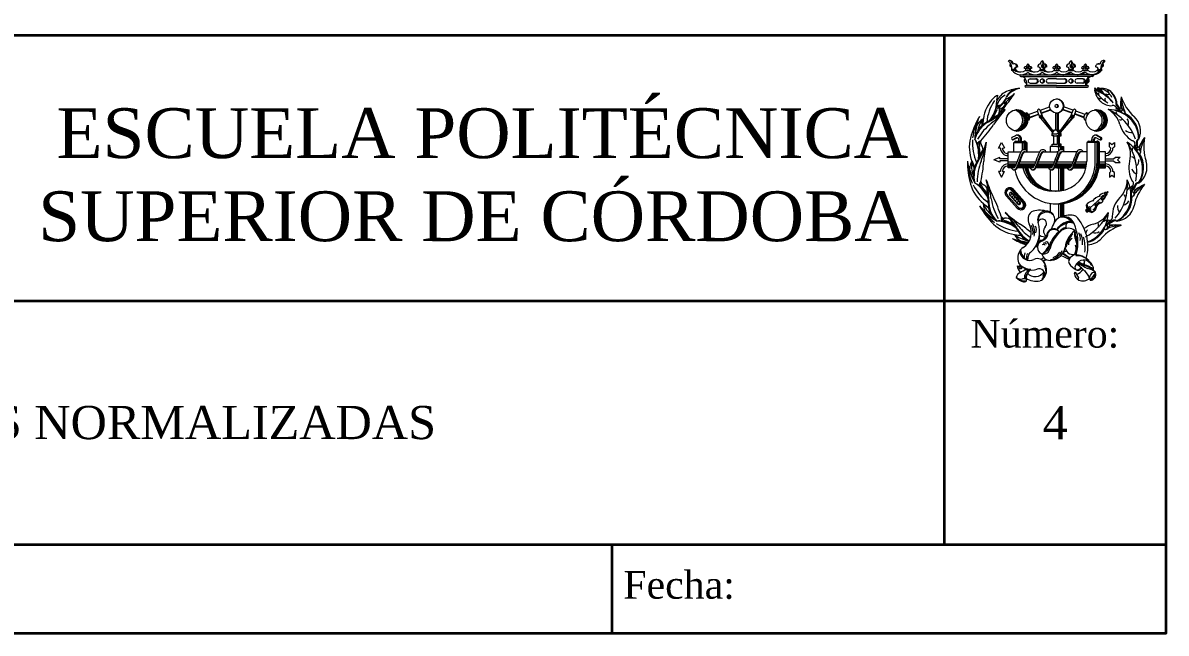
# Paper-space layout 'A3 horizontal' of a CAD drawing. Header units: millimetres. Extents: x 0 to 410, y 0 to 287.
# Drawn here: x 306.8 to 410, y 10 to 65.1 of the extents above; entities that cross this region are included whole.
import ezdxf
from ezdxf.enums import TextEntityAlignment as Align

# ---------------------------------------------------------------- set-up
doc = ezdxf.new("R2010")
doc.units = ezdxf.units.MM
doc.layers.add('Cajetin y formato', color=7, linetype='Continuous', lineweight=35)
doc.layers.add('Textos y leyendas', color=1, linetype='Continuous', lineweight=15)
doc.styles.add('e1', font='times.ttf')

# ---------------------------------------------------------------- blocks, each defined once
blk = doc.blocks.new('Formato A3')
at = {"layer": 'Cajetin y formato'}
for p, q in [((410, 10), (410, 287)), ((225, 64), (410, 64)), ((390, 40), (390, 64)), ((225, 40), (410, 40)), ((390, 18), (390, 40)), ((225, 18), (410, 18)), ((360, 10), (360, 18)), ((20, 10), (410, 10))]:
    blk.add_line(p, q, dxfattribs=at)
at = {"layer": 'Cajetin y formato', "lineweight": 13}
for p, q in [((396.43, 60.88), (396.07, 60.88)), ((398.64, 60.88), (399.02, 60.88)), ((398.83, 61.36), (398.72, 61.19)), ((398.72, 61.19), (398.83, 61.02)), ((398.83, 61.19), (398.72, 61.19)), ((398.83, 61.36), (398.93, 61.19)), ((398.83, 61.36), (398.83, 61.02)), ((398.83, 61.34), (398.92, 61.19)), ((398.83, 61.3), (398.9, 61.19)), ((398.9, 61.19), (398.83, 61.07)), ((398.92, 61.19), (398.83, 61.04)), ((398.93, 61.19), (398.83, 61.02)), ((398.83, 61.19), (398.93, 61.19)), ((401.23, 60.88), (401.6, 60.88)), ((401.42, 61.36), (401.31, 61.19)), ((401.31, 61.19), (401.42, 61.02)), ((401.42, 61.19), (401.31, 61.19)), ((401.42, 61.36), (401.52, 61.19)), ((401.42, 61.36), (401.42, 61.02)), ((401.42, 61.34), (401.51, 61.19)), ((401.42, 61.3), (401.49, 61.19)), ((401.49, 61.19), (401.42, 61.07)), ((401.51, 61.19), (401.42, 61.04)), ((401.52, 61.19), (401.42, 61.02)), ((401.42, 61.19), (401.52, 61.19)), ((403.82, 60.88), (404.18, 60.88)), ((396.43, 60.81), (396.07, 60.81)), ((396.89, 60.41), (400.12, 60.41)), ((396.89, 60.25), (400.12, 60.25)), ((397.35, 60.81), (397.72, 60.81)), ((397.73, 60.04), (398.29, 60.04)), ((398.64, 60.81), (399.02, 60.81)), ((400.12, 60.04), (399.37, 60.04)), ((399.94, 60.81), (400.31, 60.81)), ((403.36, 60.41), (400.12, 60.41)), ((403.36, 60.25), (400.12, 60.25)), ((400.12, 60.04), (400.88, 60.04)), ((401.23, 60.81), (401.6, 60.81)), ((402.52, 60.04), (401.96, 60.04)), ((402.53, 60.81), (402.9, 60.81)), ((403.82, 60.81), (404.18, 60.81)), ((400.12, 59.45), (397.34, 59.45)), ((400.12, 59.3), (397.34, 59.3)), ((397.73, 59.66), (398.29, 59.66)), ((400.12, 59.66), (399.37, 59.66)), ((400.12, 59.66), (400.88, 59.66)), ((400.12, 59.45), (402.91, 59.45)), ((400.12, 59.3), (402.91, 59.3)), ((402.52, 59.66), (401.96, 59.66)), ((397.27, 56.91), (397.41, 56.96)), ((397.57, 56.83), (398.4, 57.13)), ((397.68, 56.57), (398.49, 56.86)), ((397.68, 56.54), (398.5, 56.84)), ((397.68, 56.53), (398.5, 56.84)), ((398.59, 56.57), (398.4, 57.13)), ((398.8, 56.72), (398.63, 57.21)), ((398.82, 56.7), (398.64, 57.21)), ((398.65, 57.21), (399.49, 57.51)), ((398.84, 56.66), (398.65, 57.21)), ((398.74, 56.96), (399.58, 57.27)), ((398.75, 56.94), (399.59, 57.25)), ((398.75, 56.93), (399.59, 57.24)), ((400.01, 56.96), (400.01, 55.44)), ((400.17, 56.96), (400.17, 55.44)), ((400.21, 56.96), (400.21, 55.44)), ((400.23, 56.96), (400.23, 55.44)), ((400.25, 56.96), (400.25, 55.44)), ((401.51, 56.94), (400.66, 57.25)), ((401.51, 56.93), (400.66, 57.24)), ((401.52, 56.96), (400.67, 57.28)), ((401.61, 57.21), (400.75, 57.52)), ((401.41, 56.66), (401.61, 57.21)), ((401.66, 56.57), (401.86, 57.13)), ((401.67, 56.65), (401.84, 57.13)), ((401.67, 56.63), (401.85, 57.13)), ((402.58, 56.55), (401.76, 56.85)), ((402.58, 56.53), (401.76, 56.84)), ((402.59, 56.57), (401.77, 56.87)), ((402.68, 56.83), (401.86, 57.13)), ((402.91, 56.84), (402.77, 56.89)), ((402.95, 56.87), (402.8, 56.92)), ((402.97, 56.9), (402.83, 56.94)), ((402.99, 56.91), (402.85, 56.96)), ((397.5, 56.3), (397.57, 56.34)), ((397.5, 56.29), (397.61, 56.34)), ((397.5, 56.28), (397.64, 56.34)), ((399.79, 55.21), (398.69, 56.49)), ((399.83, 55.29), (398.85, 56.65)), ((399.82, 55.27), (398.85, 56.62)), ((399.81, 55.25), (398.85, 56.59)), ((400.42, 55.29), (401.41, 56.65)), ((400.44, 55.25), (401.51, 56.49)), ((400.46, 55.22), (401.55, 56.49)), ((400.47, 55.21), (401.57, 56.49)), ((402.76, 56.28), (402.62, 56.34)), ((396.4, 54.91), (396.09, 54.74)), ((396.42, 54.7), (396.13, 54.53)), ((396.46, 54.7), (396.16, 54.53)), ((396.5, 54.7), (396.19, 54.53)), ((396.52, 54.7), (396.21, 54.53)), ((396.52, 54.7), (396.52, 54.7)), ((399.72, 55.09), (399.92, 55.44)), ((399.72, 55.09), (400.13, 55.09)), ((399.72, 54.9), (399.72, 55.09)), ((399.87, 54.9), (399.72, 54.9)), ((399.87, 54.9), (400.13, 54.9)), ((399.87, 54.16), (399.87, 54.9)), ((399.92, 55.44), (400.13, 55.44)), ((400.33, 55.44), (400.13, 55.44)), ((400.54, 55.09), (400.13, 55.09)), ((400.39, 54.9), (400.13, 54.9)), ((400.34, 55.09), (400.14, 55.44)), ((400.19, 54.16), (400.19, 54.9)), ((400.41, 55.09), (400.21, 55.44)), ((400.26, 54.16), (400.26, 54.9)), ((400.48, 55.09), (400.28, 55.44)), ((400.51, 55.09), (400.31, 55.44)), ((400.54, 55.09), (400.33, 55.44)), ((400.33, 54.9), (400.33, 55.09)), ((400.33, 54.16), (400.33, 54.9)), ((400.37, 54.16), (400.37, 54.9)), ((400.39, 54.9), (400.54, 54.9)), ((400.39, 54.16), (400.39, 54.9)), ((400.41, 54.9), (400.41, 55.09)), ((400.47, 54.9), (400.47, 55.09)), ((400.51, 54.9), (400.51, 55.09)), ((400.54, 54.9), (400.54, 55.09)), ((403.74, 54.7), (404.05, 54.53)), ((403.78, 54.91), (404.08, 54.74)), ((403.82, 54.91), (404.13, 54.74)), ((403.85, 54.91), (404.15, 54.74)), ((403.86, 54.91), (404.17, 54.74)), ((394.88, 53.78), (395.14, 54.3)), ((395.06, 53.78), (394.88, 53.78)), ((395.14, 54.3), (395.41, 53.8)), ((395.24, 53.78), (395.41, 53.8)), ((396.26, 54.29), (397.42, 54.29)), ((396.26, 53.46), (396.26, 54.29)), ((396.84, 54.4), (396.43, 54.4)), ((396.71, 54.4), (396.71, 54.56)), ((396.84, 54.4), (397.25, 54.4)), ((396.86, 54.4), (396.86, 54.56)), ((396.91, 54.4), (396.91, 54.56)), ((396.94, 54.4), (396.94, 54.56)), ((396.96, 54.4), (396.96, 54.56)), ((397.01, 54.29), (397.01, 53.58)), ((397.17, 54.29), (397.17, 53.65)), ((397.28, 54.29), (397.28, 53.63)), ((397.35, 54.29), (397.35, 53.59)), ((397.42, 54.29), (397.42, 53.54)), ((399.53, 53.93), (399.53, 53.46)), ((400.13, 53.93), (399.53, 53.93)), ((399.73, 54.16), (400.13, 54.16)), ((399.73, 53.93), (399.73, 54.16)), ((400.52, 54.16), (400.13, 54.16)), ((400.13, 53.93), (400.73, 53.93)), ((400.3, 53.93), (400.3, 54.16)), ((400.31, 53.53), (400.31, 53.93)), ((400.4, 53.93), (400.4, 54.16)), ((400.46, 53.93), (400.46, 54.16)), ((400.5, 53.93), (400.5, 54.16)), ((400.51, 53.64), (400.51, 53.93)), ((400.52, 53.93), (400.52, 54.16)), ((400.63, 53.63), (400.63, 53.93)), ((400.68, 53.61), (400.68, 53.93)), ((400.73, 53.93), (400.73, 53.58)), ((402.84, 54.29), (402.84, 52.62)), ((404, 54.29), (402.84, 54.29)), ((403.42, 54.4), (403.01, 54.4)), ((403.3, 54.4), (403.3, 54.56)), ((403.42, 54.4), (403.83, 54.4)), ((403.46, 54.4), (403.46, 54.56)), ((403.5, 54.4), (403.5, 54.56)), ((403.53, 54.4), (403.53, 54.56)), ((403.54, 54.4), (403.54, 54.56)), ((403.6, 52.62), (403.6, 54.29)), ((403.77, 52.62), (403.77, 54.29)), ((403.88, 52.62), (403.88, 54.29)), ((403.93, 52.62), (403.93, 54.29)), ((404, 52.62), (404, 54.29)), ((404.9, 54.29), (405.09, 54.11)), ((404.9, 53.91), (404.9, 54.29)), ((405.02, 53.78), (404.9, 53.91)), ((405.09, 54.11), (405.33, 54.3)), ((405.33, 53.89), (405.2, 53.78)), ((405.33, 54.3), (405.33, 53.89)), ((395, 52.94), (394.45, 52.74)), ((395, 52.53), (394.45, 52.74)), ((395, 52.83), (395, 52.94)), ((395.74, 52.83), (395, 52.83)), ((395.74, 52.65), (395, 52.65)), ((395, 52.65), (395, 52.53)), ((395.74, 53.46), (396.91, 53.46)), ((395.74, 52.02), (395.74, 53.46)), ((397.2, 53.46), (397.27, 53.46)), ((397.27, 53.46), (398.59, 53.46)), ((398.88, 53.46), (399.53, 53.46)), ((399.53, 53.46), (400.13, 53.46)), ((400.27, 53.46), (400.13, 53.46)), ((401.95, 53.46), (400.56, 53.46)), ((402.84, 53.46), (402.24, 53.46)), ((404.52, 53.46), (404, 53.46)), ((404.52, 52.02), (404.52, 53.46)), ((404.52, 52.83), (405.26, 52.83)), ((404.52, 52.65), (405.26, 52.65)), ((405.26, 52.83), (405.43, 52.97)), ((405.26, 52.65), (405.43, 52.5)), ((405.43, 52.97), (405.86, 52.97)), ((405.86, 52.97), (405.62, 52.74)), ((405.86, 52.5), (405.62, 52.74)), ((395.06, 51.69), (394.88, 51.69)), ((394.88, 51.69), (395.14, 51.17)), ((395.14, 51.17), (395.41, 51.67)), ((395.24, 51.69), (395.41, 51.67)), ((395.72, 52.36), (396.47, 52.36)), ((395.74, 52.54), (396.54, 52.54)), ((395.74, 52.24), (396.42, 52.24)), ((395.74, 52.15), (396.38, 52.15)), ((395.74, 52.05), (396.32, 52.05)), ((396.21, 52.02), (395.74, 52.02)), ((397.89, 52.02), (396.57, 52.02)), ((396.59, 52.05), (398, 52.05)), ((396.62, 52.15), (398.06, 52.15)), ((396.66, 52.24), (398.1, 52.24)), ((396.71, 52.36), (398.15, 52.36)), ((396.78, 52.54), (398.22, 52.54)), ((399.57, 52.02), (398.25, 52.02)), ((398.27, 52.05), (399.68, 52.05)), ((398.3, 52.15), (399.74, 52.15)), ((398.34, 52.24), (399.78, 52.24)), ((398.39, 52.36), (399.83, 52.36)), ((398.46, 52.54), (399.9, 52.54)), ((399.53, 51.86), (399.53, 49.97)), ((400.13, 52.02), (399.86, 52.02)), ((399.95, 52.05), (401.36, 52.05)), ((399.98, 52.15), (401.42, 52.15)), ((400.02, 52.24), (401.46, 52.24)), ((400.07, 52.36), (401.51, 52.36)), ((400.13, 52.02), (401.25, 52.02)), ((400.14, 52.54), (401.58, 52.54)), ((400.31, 49.91), (400.31, 52.02)), ((400.51, 49.93), (400.51, 52.02)), ((400.63, 49.95), (400.63, 52.02)), ((400.68, 49.96), (400.68, 52.02)), ((400.73, 52.02), (400.73, 49.97)), ((401.61, 52.02), (402.77, 52.02)), ((401.63, 52.05), (402.78, 52.05)), ((401.66, 52.15), (402.8, 52.15)), ((401.7, 52.24), (402.81, 52.24)), ((401.75, 52.36), (402.83, 52.36)), ((401.82, 52.54), (402.84, 52.54)), ((403.95, 52.02), (404.52, 52.02)), ((403.96, 52.05), (404.52, 52.05)), ((403.97, 52.15), (404.52, 52.15)), ((403.98, 52.24), (404.52, 52.24)), ((403.99, 52.36), (404.52, 52.36)), ((404, 52.54), (404.52, 52.54)), ((405.02, 51.69), (404.9, 51.57)), ((405.33, 51.58), (405.2, 51.69)), ((405.43, 52.5), (405.86, 52.5)), ((404.9, 51.57), (404.9, 51.18)), ((404.9, 51.18), (405.09, 51.36)), ((405.09, 51.36), (405.33, 51.17)), ((405.33, 51.17), (405.33, 51.58)), ((395.68, 49.52), (396.65, 48.45)), ((395.91, 49.53), (396.63, 48.74)), ((396.04, 49.71), (396.76, 48.93)), ((396.08, 49.73), (396.8, 48.95)), ((396.09, 49.93), (397.06, 48.86)), ((396.11, 49.73), (396.83, 48.95)), ((396.13, 49.94), (397.1, 48.87)), ((396.16, 49.94), (397.13, 48.87)), ((396.18, 50.01), (397.15, 48.94)), ((396.18, 50.01), (397.15, 48.94)), ((396.22, 50.02), (397.19, 48.95)), ((396.25, 50.02), (397.22, 48.95)), ((402.83, 48.12), (404.7, 49.8)), ((404.4, 49.72), (404.59, 49.52)), ((404.62, 49.77), (404.72, 49.88)), ((404.78, 49.81), (404.67, 49.71)), ((404.72, 49.88), (404.78, 49.81)), ((395.59, 49.44), (396.56, 48.37)), ((399.53, 48.79), (399.53, 48.02)), ((400.31, 47.47), (400.31, 48.75)), ((400.51, 47.56), (400.51, 48.77)), ((400.63, 47.61), (400.63, 48.78)), ((400.68, 47.63), (400.68, 48.79)), ((400.73, 48.79), (400.73, 47.64)), ((402.88, 48.29), (402.73, 48.16)), ((402.73, 48.16), (402.85, 48)), ((402.83, 48.25), (402.96, 48.09)), ((402.85, 48), (403.01, 48.13)), ((402.86, 48.27), (402.99, 48.11)), ((401.8, 42.58), (402.1, 42.07))]:
    blk.add_line(p, q, dxfattribs=at)
at = {"layer": 'Cajetin y formato'}
blk.add_lwpolyline([(225, 64), (225, 10), (410, 10), (410, 64)], dxfattribs=at)
at = {"layer": 'Cajetin y formato', "lineweight": 13}
for centre, radius in [((397.51, 61.01), 0.105), ((400.1, 61.01), 0.105), ((402.69, 61.01), 0.105), ((398.83, 59.85), 0.189), ((401.42, 59.85), 0.189), ((400.12, 57.59), 0.635), ((396.54, 56.29), 0.958), ((398.72, 56.62), 0.132), ((400.12, 57.59), 0.142), ((401.54, 56.62), 0.132), ((403.72, 56.29), 0.958), ((398.72, 56.62), 0.0626), ((401.54, 56.62), 0.0626)]:
    blk.add_circle(centre, radius, dxfattribs=at)
for centre, radius, start, end in [((395.88, 61.36), 0.337, 0, 110.5678), ((394.96, 60.88), 1.13, 0.0474, 44.9776), ((395.8, 61.36), 0.337, 0, 83.735), ((395.85, 61.36), 0.337, 0, 87.7257), ((396.02, 61.26), 0.126, 111.4749, 288.1112), ((396.07, 60.84), 0.0351, 90, 270), ((396.34, 61.12), 0.271, 0, 118.3292), ((396.53, 60.88), 0.241, 87.29, 180), ((396.27, 61.12), 0.271, 0, 82.1956), ((396.32, 61.12), 0.271, 0, 87.1697), ((396.58, 60.88), 0.241, 87.29, 180), ((396.35, 60.84), 0.0351, 270, 90), ((396.6, 60.88), 0.241, 87.29, 180), ((396.4, 60.84), 0.0351, 270, 90), ((396.43, 60.84), 0.0351, 270, 90), ((397.32, 61), 0.138, 57.0101, 180), ((397.15, 60.81), 0.195, 360, 80.4594), ((397.26, 61), 0.138, 57.0101, 77.2533), ((397.3, 61), 0.138, 57.0101, 84.9367), ((397.73, 61.12), 0.331, 125.9765, 180), ((397.46, 61.01), 0.105, 283.8341, 76.1659), ((397.28, 61.12), 0.331, 0, 47.2049), ((397.48, 61.01), 0.105, 277.6789, 82.3211), ((397.5, 61.01), 0.105, 272.8217, 87.1783), ((397.32, 61.12), 0.331, 0, 51.3748), ((397.34, 61.12), 0.331, 0, 54.0235), ((397.86, 60.81), 0.195, 99.5406, 180), ((397.75, 61), 0.138, 0, 122.9899), ((397.89, 60.81), 0.195, 99.5406, 180), ((397.69, 61), 0.138, 0, 77.2533), ((397.92, 60.81), 0.195, 99.5406, 180), ((397.72, 61), 0.138, 0, 84.9367), ((398.66, 61.13), 0.242, 87.5947, 180), ((398.42, 60.88), 0.249, 360, 90.7689), ((398.64, 60.84), 0.0356, 90, 270), ((399.03, 61.37), 0.368, 123.9274, 180), ((398.53, 61.37), 0.368, 0, 46.6209), ((398.58, 61.37), 0.368, 0, 51.6766), ((398.61, 61.37), 0.368, 0, 54.4107), ((398.62, 61.37), 0.368, 0, 56.0726), ((398.91, 61.13), 0.242, 0, 92.4053), ((399.15, 60.88), 0.249, 89.2311, 180), ((398.96, 61.13), 0.242, 0, 92.4053), ((399.2, 60.88), 0.249, 89.2311, 180), ((398.98, 61.13), 0.242, 0, 92.4053), ((399.22, 60.88), 0.249, 89.2311, 180), ((399, 61.13), 0.242, 0, 92.4053), ((399.24, 60.88), 0.249, 89.2311, 180), ((399.02, 60.84), 0.0356, 270, 90), ((399.91, 61), 0.138, 57.0101, 180), ((399.74, 60.81), 0.195, 360, 80.4594), ((399.85, 61), 0.138, 57.0101, 77.2533), ((399.89, 61), 0.138, 57.0101, 84.9367), ((400.32, 61.12), 0.331, 125.9765, 180), ((400.05, 61.01), 0.105, 283.8341, 76.1659), ((399.87, 61.12), 0.331, 0, 47.2049), ((400.09, 61.01), 0.105, 272.8217, 87.1783), ((400.07, 61.01), 0.105, 277.6789, 82.3211), ((399.9, 61.12), 0.331, 0, 51.3748), ((399.93, 61.12), 0.331, 0, 54.0235), ((400.44, 60.81), 0.195, 99.5406, 180), ((400.33, 61), 0.138, 0, 122.9899), ((400.48, 60.81), 0.195, 99.5406, 180), ((400.27, 61), 0.138, 0, 77.2533), ((400.5, 60.81), 0.195, 99.5406, 180), ((400.31, 61), 0.138, 0, 84.9367), ((401.24, 61.13), 0.242, 87.5947, 180), ((401.01, 60.88), 0.249, 360, 90.7689), ((401.23, 60.84), 0.0356, 90, 270), ((401.62, 61.37), 0.368, 123.9274, 180), ((401.12, 61.37), 0.368, 0, 46.6209), ((401.17, 61.37), 0.368, 0, 51.6766), ((401.19, 61.37), 0.368, 0, 54.4107), ((401.21, 61.37), 0.368, 0, 56.0726), ((401.5, 61.13), 0.242, 0, 92.4053), ((401.73, 60.88), 0.249, 89.2311, 180), ((401.54, 61.13), 0.242, 0, 92.4053), ((401.78, 60.88), 0.249, 89.2311, 180), ((401.57, 61.13), 0.242, 0, 92.4053), ((401.81, 60.88), 0.249, 89.2311, 180), ((401.59, 61.13), 0.242, 0, 92.4053), ((401.83, 60.88), 0.249, 89.2311, 180), ((401.6, 60.84), 0.0356, 270, 90), ((402.5, 61), 0.138, 57.0101, 180), ((402.33, 60.81), 0.195, 360, 80.4594), ((402.44, 61), 0.138, 57.0101, 77.2533), ((402.48, 61), 0.138, 57.0101, 84.9367), ((402.91, 61.12), 0.331, 125.9765, 180), ((402.64, 61.01), 0.105, 283.8341, 76.1659), ((402.66, 61.01), 0.105, 277.6789, 82.3211), ((402.46, 61.12), 0.331, 0, 47.2049), ((402.68, 61.01), 0.105, 272.8217, 87.1783), ((402.49, 61.12), 0.331, 0, 51.3748), ((402.52, 61.12), 0.331, 0, 54.0235), ((403.03, 60.81), 0.195, 99.5406, 180), ((402.92, 61), 0.138, 0, 122.9899), ((403.07, 60.81), 0.195, 99.5406, 180), ((402.86, 61), 0.138, 0, 77.2533), ((403.09, 60.81), 0.195, 99.5406, 180), ((402.9, 61), 0.138, 0, 84.9367), ((403.9, 61.12), 0.271, 61.6708, 180), ((403.64, 60.88), 0.241, 360, 92.71), ((403.82, 60.84), 0.0351, 90, 270), ((403.84, 61.12), 0.271, 61.6708, 82.9086), ((403.88, 61.12), 0.271, 61.6708, 87.8231), ((404.37, 61.36), 0.337, 69.4322, 180), ((405.22, 60.88), 1.13, 135.0224, 179.9526), ((404.11, 60.84), 0.0351, 270, 90), ((405.26, 60.88), 1.13, 135.0224, 179.9526), ((405.28, 60.88), 1.13, 135.0224, 179.9526), ((404.16, 60.84), 0.0351, 270, 90), ((404.18, 60.84), 0.0351, 270, 90), ((404.23, 61.26), 0.126, 251.8888, 68.5251), ((404.22, 61.26), 0.126, 256.994, 63.8146), ((404.2, 61.26), 0.126, 265.962, 55.5194), ((404.16, 61.26), 0.126, 280.6316, 41.8631), ((396.89, 61.44), 1.03, 217.4875, 308.9217), ((396.77, 61.44), 0.778, 233.6848, 274.1558), ((396.82, 61.44), 0.778, 233.6848, 272.3573), ((396.86, 61.44), 0.778, 233.6848, 271.1223), ((396.89, 61.44), 0.778, 233.6848, 306.3152), ((396.89, 60.33), 0.0779, 90, 270), ((396.68, 59.59), 0.765, 349.4489, 59.401), ((397.4, 59.87), 0.209, 120.0982, 282.0362), ((398.18, 61.44), 1.03, 231.0783, 308.9217), ((397.73, 59.85), 0.189, 90, 270), ((398.07, 61.44), 0.778, 233.6848, 274.1558), ((398.12, 61.44), 0.778, 233.6848, 272.3573), ((398.15, 61.44), 0.778, 233.6848, 271.1223), ((398.18, 61.44), 0.778, 233.6848, 306.3152), ((398.21, 59.85), 0.189, 270, 90), ((398.26, 59.85), 0.189, 270, 90), ((398.29, 59.85), 0.189, 270, 90), ((398.75, 59.85), 0.189, 281.6576, 78.3424), ((398.81, 59.85), 0.189, 273.3097, 86.6903), ((399.48, 61.44), 1.03, 231.0783, 308.9217), ((399.36, 61.44), 0.778, 233.6848, 274.1558), ((399.41, 61.44), 0.778, 233.6848, 272.3573), ((399.45, 61.44), 0.778, 233.6848, 271.1223), ((399.48, 61.44), 0.778, 233.6848, 306.3152), ((399.37, 59.85), 0.189, 90, 270), ((400.77, 61.44), 1.03, 231.0783, 308.9217), ((400.77, 61.44), 0.778, 233.6848, 306.3152), ((400.61, 61.44), 1.03, 274.4844, 308.9217), ((400.69, 61.44), 1.03, 272.2951, 308.9217), ((400.74, 61.44), 1.03, 270.8741, 308.9217), ((400.8, 59.85), 0.189, 270, 90), ((400.86, 59.85), 0.189, 270, 90), ((400.88, 59.85), 0.189, 270, 90), ((401.34, 59.85), 0.189, 281.6576, 78.3424), ((401.4, 59.85), 0.189, 273.3097, 86.6903), ((402.06, 61.44), 1.03, 231.0783, 308.9217), ((402.06, 61.44), 0.778, 233.6848, 306.3152), ((401.96, 59.85), 0.189, 90, 270), ((401.9, 61.44), 1.03, 274.4844, 308.9217), ((401.98, 61.44), 1.03, 272.2951, 308.9217), ((402.03, 61.44), 1.03, 270.8741, 308.9217), ((402.44, 59.85), 0.189, 270, 90), ((402.5, 59.85), 0.189, 270, 90), ((402.52, 59.85), 0.189, 270, 90), ((403.36, 61.44), 1.03, 231.0783, 322.5125), ((403.49, 59.59), 0.765, 120.599, 190.5511), ((403.55, 59.59), 0.765, 120.599, 190.5511), ((403.57, 59.59), 0.765, 120.599, 190.5511), ((402.85, 59.87), 0.209, 257.9638, 59.9018), ((402.83, 59.87), 0.209, 263.9636, 55.0431), ((402.77, 59.87), 0.209, 279.0748, 42.5408), ((403.36, 61.44), 0.778, 233.6848, 306.3152), ((403.2, 61.44), 1.03, 274.4844, 322.5125), ((403.28, 61.44), 1.03, 272.2951, 322.5125), ((403.33, 61.44), 1.03, 270.8741, 322.5125), ((403.36, 60.33), 0.0779, 270, 90), ((396.26, 57.34), 1.69, 113.5017, 156.0589), ((396.74, 57.92), 1.25, 87.1444, 158.4711), ((397.04, 57.44), 1.74, 97.8717, 146.2715), ((396.95, 55.75), 3.42, 92.558, 113.5017), ((397.34, 59.37), 0.0776, 90, 270), ((402.91, 59.37), 0.0776, 270, 90), ((406.44, 60.84), 3.42, 211.9589, 240.088), ((402.36, 55.6), 3.64, 55.3543, 71.0299), ((405.43, 59.39), 1.93, 190.6666, 226.8393), ((405.21, 61.63), 2.92, 235.241, 251.5698), ((404.03, 59.39), 0.509, 197.5886, 243.3759), ((402.9, 56.31), 2.8, 33.7197, 72.9073), ((404.84, 60.17), 1.38, 222.0387, 242.7492), ((403.46, 57.75), 1.53, 66.4536, 76.6456), ((401.55, 58.06), 2.55, 22.0071, 27.6474), ((404.99, 58.92), 1.12, 185.8221, 201.4835), ((404.65, 61.21), 2.32, 251.6495, 260.0214), ((404.22, 57.94), 1.23, 44.2322, 97.1555), ((402.63, 58.1), 1.78, 17.8946, 36.1416), ((403.83, 57.76), 1.41, 24.744, 80.1147), ((402.87, 58.04), 1.64, 19.8775, 42.9392), ((404.6, 58.88), 0.19, 337.8664, 49.1821), ((403.47, 57.44), 2.1, 14.857, 45.3649), ((396.84, 55.95), 3.37, 135.6062, 171.6884), ((398.27, 55.63), 4.49, 146.9834, 173.8098), ((391.62, 58.16), 3.1, 319.8482, 357.5338), ((394.93, 57.88), 0.662, 99.9433, 139.4189), ((393.2, 57.83), 1.53, 346.3132, 7.4613), ((395.38, 58.16), 0.674, 146.209, 191.4992), ((396.16, 57.25), 1.49, 117.9975, 164.2904), ((393.26, 58.89), 2.54, 311.7099, 337.67), ((393.99, 59.01), 1.71, 304.6477, 338.4711), ((394.29, 58.57), 1.47, 297.9268, 333.8272), ((392.07, 59.1), 3.73, 324.0238, 341.5805), ((394.02, 58.9), 1.68, 310.6952, 335.63), ((370.99, 83.55), 35.47, 313.4343, 315.5563), ((386.76, 64.9), 11.39, 319.8454, 327.0622), ((394.44, 60.73), 2.75, 292.1998, 312.8609), ((400.09, 57.59), 0.635, 271.4004, 88.5996), ((400.11, 57.59), 0.635, 270.6001, 89.3999), ((404.06, 58.58), 0.309, 235.3428, 289.9911), ((405.03, 58.96), 1.34, 226.8393, 274.6114), ((402.07, 55.18), 4.15, 40.416, 55.3543), ((404.73, 58.17), 0.258, 146.5976, 219.5115), ((404.74, 59.2), 0.559, 248.559, 287.9046), ((403.86, 57.59), 1.73, 14.6513, 44.2322), ((405.74, 57.84), 0.283, 148.9817, 213.6762), ((405.83, 57.89), 0.352, 165.3013, 211.0944), ((405.93, 57.91), 0.411, 164.0495, 210.8495), ((409.88, 57.84), 3.99, 171.679, 186.3392), ((411.02, 58.07), 5.1, 176.0496, 187.2952), ((411.41, 58.99), 5.5, 185.9493, 198.8327), ((409.92, 59.78), 4.21, 198.7833, 228.0549), ((391.02, 61.67), 6.26, 298.3783, 315.3897), ((381.33, 77.42), 24.69, 301.1399, 303.1916), ((391.9, 58), 2.84, 321.3433, 349.0169), ((382.52, 79.15), 25.53, 297.2693, 298.9428), ((389.51, 62.04), 7.63, 308.165, 321.3919), ((391.05, 58.58), 3.92, 324.4513, 340.2708), ((406.64, 47.62), 14.76, 139.1617, 145.8383), ((395.15, 56.9), 0.725, 92.367, 135.4695), ((395, 56.96), 0.678, 79.8764, 119.8354), ((395.31, 57.06), 0.602, 108.82, 160.2708), ((394.11, 57.22), 0.871, 319.194, 7.3769), ((394.23, 57.18), 0.78, 325.3645, 8.0161), ((395.26, 57.37), 0.291, 118.9, 187.3769), ((396.1, 56.29), 0.958, 283.2366, 76.7634), ((396.26, 56.29), 0.958, 278.3959, 81.6041), ((396.37, 56.29), 0.958, 275.1405, 84.8595), ((396.44, 56.29), 0.958, 272.8532, 87.1468), ((396.49, 56.29), 0.958, 271.5212, 88.4788), ((396.52, 56.29), 0.958, 270.5704, 89.4296), ((397.15, 56.54), 0.464, 334.534, 61.9464), ((397.19, 56.54), 0.464, 334.534, 63.8844), ((397.22, 56.54), 0.464, 334.534, 65.2169), ((398.52, 57.17), 0.132, 19.478, 199.478), ((398.5, 57.17), 0.132, 19.478, 85.8981), ((398.51, 57.17), 0.132, 19.478, 88.2432), ((398.7, 56.62), 0.132, 274.1019, 85.8981), ((398.71, 56.62), 0.132, 271.7568, 88.2432), ((400.09, 57.59), 0.142, 276.2749, 83.7251), ((400.11, 57.59), 0.142, 272.6849, 87.3151), ((401.52, 56.62), 0.132, 274.9513, 85.0487), ((401.53, 56.62), 0.132, 272.9684, 87.0316), ((401.71, 57.17), 0.132, 157.2223, 160.522), ((401.72, 57.17), 0.132, 158.5429, 160.522), ((401.73, 57.17), 0.132, 340.522, 160.522), ((401.71, 57.17), 0.132, 340.522, 85.0487), ((401.72, 57.17), 0.132, 340.522, 87.0316), ((403.04, 56.54), 0.464, 114.7831, 205.466), ((403.28, 56.29), 0.958, 283.2366, 76.7634), ((403.44, 56.29), 0.958, 278.3959, 81.6041), ((403.55, 56.29), 0.958, 275.1405, 84.8595), ((403.62, 56.29), 0.958, 272.8532, 87.1468), ((403.67, 56.29), 0.958, 271.5212, 88.4788), ((403.7, 56.29), 0.958, 270.5704, 89.4296), ((404.64, 54.18), 3.1, 46.9632, 87.3219), ((402.9, 53.07), 4.6, 19.4847, 65.833), ((403.65, 55.32), 2.26, 15.14, 59.86), ((405.23, 57.42), 0.222, 47.4792, 113.0121), ((402.87, 54.86), 3.71, 37.991, 47.4792), ((405.24, 56.82), 0.329, 0.91, 51.1205), ((405.58, 57.31), 0.11, 106.3181, 338.0909), ((405.54, 57.31), 0.0787, 44.0095, 132.1151), ((413.23, 62.83), 9.29, 213.6762, 217.1801), ((410.13, 60.49), 5.37, 211.0944, 216.5148), ((413.77, 62.6), 9.54, 210.8495, 213.5712), ((405.83, 56.97), 0.166, 46.862, 137.9623), ((405.26, 55.45), 1.72, 56.4764, 74.3637), ((405.94, 57.28), 0.129, 335.1404, 280.0193), ((405.87, 57.16), 0.237, 29.5811, 82.4184), ((405.94, 57.3), 0.126, 12.1717, 101.4462), ((406.16, 57.05), 0.245, 165.9182, 192.5089), ((406.12, 57.05), 0.186, 286.8212, 198.5313), ((406.07, 56.99), 0.226, 358.2099, 98.4045), ((406.12, 57.09), 0.165, 20.0441, 108.4241), ((405.1, 54.75), 2.42, 356.4239, 62.3396), ((405.2, 54.85), 2.33, 353.7772, 62.8895), ((411.41, 58.99), 5.5, 201.5701, 204.2292), ((400.28, 52.55), 8.22, 150.1512, 164.8488), ((398.97, 53.71), 6.52, 153.2169, 171.0795), ((397.58, 54.69), 4.84, 156.1927, 181.1019), ((395.21, 53.9), 2.57, 118.3783, 164.2398), ((399.76, 54.18), 7.03, 165.9014, 176.6388), ((394.73, 54.36), 2, 130.5199, 173.0969), ((394.85, 54.21), 2.15, 131.8447, 169.5631), ((394.08, 55.28), 1.29, 116.3109, 164.5879), ((395.45, 54.84), 2.52, 140.5494, 170.0066), ((397.24, 52.19), 4.88, 128.165, 150.6335), ((383.31, 63.45), 13.43, 317.9297, 325.8383), ((379.5, 57.69), 14.01, 351.7593, 354.7587), ((421.86, 52.3), 28.66, 171.6884, 173.1259), ((395.13, 54.12), 2.41, 115.5689, 135.4627), ((398.7, 56.62), 0.0626, 278.6725, 81.3275), ((398.71, 56.62), 0.0626, 273.7052, 86.2948), ((401.52, 56.62), 0.0626, 280.4827, 79.5173), ((401.53, 56.62), 0.0626, 276.2671, 83.7329), ((405.89, 56.82), 0.471, 255.1514, 295.1872), ((408.12, 56.53), 2.37, 195.14, 241.092), ((405.95, 56.05), 0.662, 340.7334, 36.877), ((405.11, 54.68), 2.41, 358.0368, 46.9632), ((405.94, 55.34), 1.75, 334.6505, 48.0549), ((395.61, 53.86), 3.37, 165.6062, 201.6884), ((396.18, 54.65), 0.127, 134.9929, 283.2717), ((396.58, 54.58), 0.379, 356.8582, 119.1323), ((396.49, 54.58), 0.134, 69.1386, 119.1323), ((396.53, 54.58), 0.134, 78.4969, 119.1323), ((396.56, 54.58), 0.134, 85.9158, 119.1323), ((396.58, 54.58), 0.134, 351.0686, 119.1323), ((396.49, 54.58), 0.379, 356.8582, 82.7779), ((396.53, 54.58), 0.379, 356.8582, 85.963), ((396.56, 54.58), 0.379, 356.8582, 88.5592), ((403.67, 54.58), 0.379, 60.8677, 183.1418), ((403.59, 54.58), 0.134, 72.3825, 188.9314), ((403.63, 54.58), 0.134, 81.296, 188.9314), ((403.66, 54.58), 0.134, 87.1086, 188.9314), ((403.67, 54.58), 0.134, 60.8677, 188.9314), ((403.59, 54.58), 0.379, 60.8677, 83.8664), ((403.63, 54.58), 0.379, 60.8677, 86.9376), ((403.66, 54.58), 0.379, 60.8677, 88.9796), ((403.99, 54.65), 0.127, 290.1317, 45.0071), ((404.08, 54.65), 0.127, 256.7283, 45.0071), ((404.04, 54.65), 0.127, 279.1409, 45.0071), ((404.06, 54.65), 0.127, 273.0355, 45.0071), ((406.85, 56.01), 0.815, 231.192, 278.6812), ((411.19, 52.27), 3.99, 141.679, 156.3392), ((412.28, 51.89), 5.1, 146.0496, 157.2952), ((413.08, 52.5), 5.5, 155.9493, 168.8327), ((412.19, 53.92), 4.21, 168.7833, 198.0549), ((397.01, 54.3), 4.49, 176.9834, 203.8098), ((391.52, 53.66), 1.53, 16.3132, 37.4613), ((389.99, 53.16), 3.1, 349.8482, 27.5338), ((393.51, 53.81), 0.678, 109.8764, 149.8354), ((393.67, 53.84), 0.725, 122.367, 165.4695), ((390.31, 53.17), 2.84, 351.3433, 19.0169), ((387.71, 55.9), 6.26, 328.3783, 345.3897), ((393.74, 54.05), 0.602, 138.82, 190.2708), ((389.28, 53.25), 3.92, 354.4513, 10.2708), ((393.53, 54.3), 0.291, 148.9, 217.3769), ((392.61, 53.59), 0.871, 349.194, 37.3769), ((386.22, 55.46), 7.63, 338.165, 351.3919), ((408.26, 51.55), 14.76, 169.1617, 175.8383), ((395.73, 53.79), 0.675, 180.4191, 270.4191), ((395.73, 53.79), 0.496, 180.57, 270.57), ((396.43, 54.29), 0.114, 90, 177.9027), ((397.19, 53.35), 0.294, 20.5322, 159.4678), ((397.15, 54.29), 0.114, 2.0973, 90), ((397.19, 54.29), 0.114, 2.0973, 90), ((397.23, 54.29), 0.114, 2.0973, 90), ((397.25, 54.29), 0.114, 2.0973, 90), ((398.87, 53.35), 0.294, 20.5322, 159.4678), ((400.55, 53.35), 0.294, 20.5322, 159.4678), ((402.23, 53.35), 0.294, 20.5322, 159.4678), ((403.01, 54.29), 0.114, 90, 177.9027), ((403.75, 54.29), 0.114, 2.0973, 90), ((403.79, 54.29), 0.114, 2.0973, 90), ((403.82, 54.29), 0.114, 2.0973, 90), ((403.83, 54.29), 0.114, 2.0973, 90), ((404.52, 53.79), 0.675, 269.5809, 359.5809), ((404.52, 53.79), 0.496, 269.43, 359.43), ((404.81, 51.71), 3.1, 16.9632, 57.3219), ((402.75, 51.63), 4.6, 349.4847, 35.833), ((404.53, 53.2), 2.26, 345.14, 29.86), ((406.65, 53.7), 0.329, 330.91, 21.1205), ((406.95, 54.23), 0.222, 17.4792, 83.0121), ((407.2, 53.96), 0.11, 76.3181, 308.0909), ((407.16, 53.98), 0.0787, 14.0095, 102.1151), ((403.62, 53.18), 3.71, 7.991, 17.4792), ((407.24, 53.54), 0.166, 16.862, 107.9623), ((405.99, 52.5), 1.72, 26.4764, 44.3637), ((407.59, 54.33), 0.283, 118.9817, 183.6762), ((416.58, 54.91), 9.29, 183.6762, 187.1801), ((407.71, 54.33), 0.352, 135.3013, 181.0944), ((412.73, 54.43), 5.37, 181.0944, 186.5148), ((407.49, 53.74), 0.129, 305.1404, 250.0193), ((407.8, 54.3), 0.411, 134.0495, 180.8495), ((416.93, 54.44), 9.54, 180.8495, 183.5712), ((407.37, 53.68), 0.237, 359.5811, 52.4184), ((407.5, 53.77), 0.126, 342.1717, 71.4462), ((407.56, 53.5), 0.165, 350.0441, 78.4241), ((400.29, 52.64), 8.22, 180.1512, 194.8488), ((398.58, 52.98), 6.52, 183.2169, 201.0795), ((396.89, 53.14), 4.84, 186.1927, 211.1019), ((393.56, 51.9), 1.29, 146.3109, 194.5879), ((394.96, 52.2), 2.52, 170.5494, 200.0066), ((419.11, 63.21), 28.66, 201.6884, 203.1259), ((395.23, 51.27), 2.57, 148.3783, 194.2398), ((395.05, 51.42), 2.41, 145.5689, 165.4627), ((397.84, 50.81), 4.88, 158.165, 180.6335), ((371.44, 64.7), 24.69, 331.1399, 333.1916), ((371.61, 66.79), 25.53, 327.2693, 328.9428), ((380.15, 53.59), 13.43, 347.9297, 355.8383), ((400.13, 52.62), 3.87, 191.7311, 0), ((411.03, 46.6), 15.66, 156.945, 159.3195), ((410.96, 46.6), 15.44, 156.5919, 159.4678), ((410.99, 46.6), 15.44, 156.5919, 159.4678), ((411.01, 46.6), 15.44, 156.5919, 159.4678), ((411.03, 46.6), 15.44, 156.5919, 159.4678), ((382.45, 58.87), 15.44, 336.5919, 339.4678), ((382.38, 58.87), 15.66, 336.945, 339.3195), ((382.41, 58.87), 15.66, 336.945, 339.3195), ((382.43, 58.87), 15.66, 336.945, 339.3195), ((382.45, 58.87), 15.66, 336.945, 339.3195), ((397.2, 53.28), 0.18, 90, 159.3195), ((397.23, 53.28), 0.18, 90, 159.3195), ((397.25, 53.28), 0.18, 90, 159.3195), ((397.27, 53.28), 0.18, 90, 159.3195), ((400.13, 52.62), 2.71, 192.7522, 0), ((412.71, 46.6), 15.66, 156.945, 159.3195), ((412.64, 46.6), 15.44, 156.5919, 159.4678), ((412.67, 46.6), 15.44, 156.5919, 159.4678), ((412.69, 46.6), 15.44, 156.5919, 159.4678), ((412.71, 46.6), 15.44, 156.5919, 159.4678), ((384.13, 58.87), 15.44, 336.5919, 339.4678), ((384.06, 58.87), 15.66, 336.945, 339.3195), ((384.09, 58.87), 15.66, 336.945, 339.3195), ((384.11, 58.87), 15.66, 336.945, 339.3195), ((384.13, 58.87), 15.66, 336.945, 339.3195), ((398.88, 53.28), 0.18, 90, 159.3195), ((398.91, 53.28), 0.18, 90, 159.3195), ((398.93, 53.28), 0.18, 90, 159.3195), ((398.95, 53.28), 0.18, 90, 159.3195), ((414.39, 46.6), 15.66, 156.945, 159.3195), ((414.32, 46.6), 15.44, 156.5919, 159.4678), ((414.35, 46.6), 15.44, 156.5919, 159.4678), ((414.37, 46.6), 15.44, 156.5919, 159.4678), ((414.39, 46.6), 15.44, 156.5919, 159.4678), ((399.73, 52.62), 3.87, 272.9244, 0), ((385.81, 58.87), 15.44, 336.5919, 339.4678), ((399.9, 52.62), 3.87, 271.7054, 0), ((400.01, 52.62), 3.87, 270.8526, 0), ((400.06, 52.62), 3.87, 270.4872, 0), ((385.74, 58.87), 15.66, 336.945, 339.3195), ((385.77, 58.87), 15.66, 336.945, 339.3195), ((385.79, 58.87), 15.66, 336.945, 339.3195), ((385.81, 58.87), 15.66, 336.945, 339.3195), ((400.56, 53.28), 0.18, 90, 159.3195), ((400.59, 53.28), 0.18, 90, 159.3195), ((400.61, 53.28), 0.18, 90, 159.3195), ((400.63, 53.28), 0.18, 90, 159.3195), ((416.07, 46.6), 15.66, 156.945, 159.3195), ((416, 46.6), 15.44, 156.5919, 159.4678), ((416.03, 46.6), 15.44, 156.5919, 159.4678), ((416.05, 46.6), 15.44, 156.5919, 159.4678), ((416.07, 46.6), 15.44, 156.5919, 159.4678), ((387.49, 58.87), 15.44, 336.5919, 339.4678), ((387.42, 58.87), 15.66, 336.945, 339.3195), ((387.45, 58.87), 15.66, 336.945, 339.3195), ((387.47, 58.87), 15.66, 336.945, 339.3195), ((387.49, 58.87), 15.66, 336.945, 339.3195), ((402.24, 53.28), 0.18, 90, 159.3195), ((402.27, 53.28), 0.18, 90, 159.3195), ((402.29, 53.28), 0.18, 90, 159.3195), ((402.31, 53.28), 0.18, 90, 159.3195), ((409, 52.01), 2.37, 165.14, 211.092), ((407.22, 53.38), 0.471, 225.1514, 265.1872), ((406.89, 52.68), 0.662, 310.7334, 6.877), ((407.57, 53.44), 0.245, 135.9182, 162.5089), ((407.53, 53.46), 0.186, 256.8212, 168.5313), ((405.64, 52.01), 2.33, 323.7772, 32.8895), ((405.5, 51.98), 2.42, 326.4239, 32.3396), ((406.52, 52.07), 1.75, 304.6505, 18.0549), ((405.47, 51.91), 2.41, 328.0368, 16.9632), ((407.46, 53.43), 0.226, 328.2099, 68.4045), ((413.08, 52.5), 5.5, 171.5701, 174.2292), ((399.03, 53.79), 7.03, 195.9014, 206.6388), ((379.72, 46.7), 14.01, 21.7593, 24.7587), ((394.58, 51.42), 2, 160.5199, 203.0969), ((394.76, 51.36), 2.15, 161.8447, 199.5631), ((395.73, 51.68), 0.675, 89.5809, 179.5809), ((395.73, 51.68), 0.496, 89.43, 179.43), ((396.3, 52.12), 0.294, 200.5322, 339.4678), ((396.21, 52.2), 0.18, 270, 339.3195), ((396.22, 52.12), 0.294, 277.4021, 339.4678), ((396.25, 52.12), 0.294, 274.4265, 339.4678), ((396.28, 52.12), 0.294, 272.1334, 339.4678), ((399.72, 52.62), 2.71, 192.7522, 274.3203), ((399.89, 52.62), 2.71, 192.7522, 272.5586), ((399.99, 52.62), 2.71, 192.7522, 271.4389), ((400.07, 52.62), 2.71, 192.7522, 270.6395), ((397.98, 52.12), 0.294, 200.5322, 339.4678), ((397.89, 52.2), 0.18, 270, 339.3195), ((397.9, 52.12), 0.294, 277.4021, 339.4678), ((397.93, 52.12), 0.294, 274.4265, 339.4678), ((397.96, 52.12), 0.294, 272.1334, 339.4678), ((399.66, 52.12), 0.294, 200.5322, 339.4678), ((399.57, 52.2), 0.18, 270, 339.3195), ((399.58, 52.12), 0.294, 277.4021, 339.4678), ((399.61, 52.12), 0.294, 274.4265, 339.4678), ((399.64, 52.12), 0.294, 272.1334, 339.4678), ((401.34, 52.12), 0.294, 200.5322, 339.4678), ((401.25, 52.2), 0.18, 270, 339.3195), ((401.26, 52.12), 0.294, 277.4021, 339.4678), ((401.29, 52.12), 0.294, 274.4265, 339.4678), ((401.32, 52.12), 0.294, 272.1334, 339.4678), ((404.52, 51.68), 0.675, 0.4191, 90.4191), ((404.52, 51.68), 0.496, 0.57, 90.57), ((407.65, 52.2), 0.815, 201.192, 248.6812), ((392.15, 49.22), 1.53, 46.3132, 67.4613), ((391.08, 48.02), 3.1, 19.8482, 57.5338), ((393.8, 50.35), 0.678, 139.8764, 179.8354), ((393.93, 50.45), 0.725, 152.367, 195.4695), ((393.87, 50.67), 0.602, 168.82, 220.2708), ((393.58, 50.78), 0.291, 178.9, 247.3769), ((407.71, 55.76), 14.76, 199.1617, 205.8383), ((386.66, 48.13), 7.63, 8.165, 21.3919), ((387.73, 49.25), 6.26, 358.3783, 15.3897), ((401.91, 50.45), 4.6, 319.4847, 5.833), ((404.23, 50.92), 2.26, 315.14, 359.86), ((403.73, 49.49), 3.1, 346.9632, 27.3219), ((403.44, 51.36), 3.71, 337.991, 347.4792), ((406.84, 50.61), 0.222, 347.4792, 53.0121), ((407.45, 50.37), 0.283, 88.9817, 153.6762), ((407.55, 50.31), 0.352, 105.3013, 151.0944), ((407.62, 50.24), 0.411, 104.0495, 150.8495), ((395.6, 51.44), 3.37, 195.6062, 231.6884), ((396.59, 52.51), 4.49, 206.9834, 233.8098), ((391.35, 48.18), 2.84, 21.3433, 49.0169), ((390.42, 47.74), 3.92, 24.4513, 40.2708), ((393.13, 49.7), 0.871, 19.194, 67.3769), ((368.34, 50.64), 25.53, 357.2693, 358.9428), ((369.25, 48.74), 24.69, 1.1399, 3.1916), ((395.89, 49.77), 0.443, 31.6919, 231.082), ((395.89, 49.77), 0.323, 31.6919, 231.082), ((395.81, 49.76), 0.443, 31.6919, 94.778), ((395.81, 49.76), 0.443, 31.6919, 94.778), ((395.81, 49.76), 0.323, 31.6919, 94.778), ((395.99, 49.64), 0.145, 36.6177, 233.5402), ((395.86, 49.77), 0.323, 31.6919, 87.4311), ((395.86, 49.77), 0.443, 31.6919, 87.4311), ((395.92, 49.63), 0.145, 36.6177, 86.6016), ((396.11, 49.51), 0.145, 36.6177, 233.5402), ((395.96, 49.64), 0.145, 36.6177, 84.2736), ((396.04, 49.5), 0.145, 36.6177, 86.6016), ((396.08, 49.51), 0.145, 36.6177, 84.2736), ((404.55, 48.94), 0.793, 100.9262, 141.4083), ((404.41, 49.26), 0.27, 84.0222, 166.4349), ((403.91, 49.71), 0.661, 301.154, 347.0799), ((403.91, 49.69), 0.661, 301.154, 347.0799), ((403.93, 49.67), 0.661, 301.154, 347.0799), ((403.94, 49.67), 0.661, 301.154, 347.0799), ((404.53, 49.65), 0.148, 292.6546, 152.3432), ((404.48, 49.66), 0.148, 305.4325, 70.4154), ((404.51, 49.66), 0.148, 292.6546, 59.7184), ((406.65, 49.73), 0.471, 195.1514, 235.1872), ((406.32, 50.29), 0.329, 300.91, 351.1205), ((406.75, 49.86), 0.166, 346.862, 77.9623), ((406.92, 50.24), 0.11, 46.3181, 278.0909), ((405.15, 49.59), 1.72, 356.4764, 14.3637), ((406.98, 49.61), 0.245, 105.9182, 132.5089), ((406.96, 49.64), 0.186, 226.8212, 138.5313), ((406.9, 50.28), 0.0787, 344.0095, 72.1151), ((407.07, 49.91), 0.129, 275.1404, 220.0193), ((415.52, 46.38), 9.29, 153.6762, 157.1801), ((406.89, 49.66), 0.226, 298.2099, 38.4045), ((411.95, 47.89), 5.37, 151.0944, 156.5148), ((415.59, 45.79), 9.54, 150.8495, 153.5712), ((411.22, 47.72), 4.21, 138.7833, 168.0549), ((407, 49.66), 0.165, 320.0441, 48.4241), ((406.93, 49.92), 0.237, 329.5811, 22.4184), ((411.29, 46.04), 5.5, 125.9493, 138.8327), ((409.53, 46.78), 3.99, 111.679, 126.3392), ((407.09, 49.92), 0.126, 312.1717, 41.4462), ((410.29, 45.91), 5.1, 116.0496, 127.2952), ((400.26, 52.72), 8.22, 210.1512, 224.8488), ((398.6, 52.16), 6.52, 213.2169, 231.0795), ((397.06, 51.45), 4.84, 216.1927, 241.1019), ((394.8, 48.71), 1.29, 176.3109, 224.5879), ((411.27, 71.28), 28.66, 231.6884, 233.1259), ((395.86, 49.68), 2.52, 200.5494, 230.0066), ((385.42, 37.29), 14.01, 51.7593, 54.7587), ((396.33, 49.04), 2.41, 175.5689, 195.4627), ((396.56, 49), 2.57, 178.3783, 224.2398), ((399.05, 49.91), 4.88, 188.165, 210.6335), ((382.34, 43.47), 13.43, 17.9297, 25.8383), ((396.26, 49.35), 0.145, 36.6177, 233.5402), ((396.19, 49.34), 0.145, 36.6177, 86.6016), ((396.23, 49.35), 0.145, 36.6177, 84.2736), ((396.4, 49.2), 0.145, 36.6177, 233.5402), ((396.33, 49.18), 0.145, 36.6177, 86.6016), ((396.37, 49.2), 0.145, 36.6177, 84.2736), ((396.56, 49.03), 0.145, 36.6177, 233.5402), ((396.49, 49.01), 0.145, 36.6177, 86.6016), ((396.53, 49.03), 0.145, 36.6177, 84.2736), ((396.89, 48.67), 0.439, 222.8019, 39.972), ((396.72, 48.86), 0.145, 36.6177, 233.5402), ((396.73, 48.84), 0.143, 224.3275, 45.8305), ((396.64, 48.84), 0.145, 36.6177, 86.6016), ((396.89, 48.67), 0.318, 222.8019, 39.972), ((396.69, 48.86), 0.145, 36.6177, 84.2736), ((396.7, 48.84), 0.143, 275.7891, 45.8305), ((396.66, 48.83), 0.143, 296.2437, 45.8305), ((396.86, 48.67), 0.318, 272.6054, 39.972), ((396.86, 48.67), 0.439, 272.6054, 39.972), ((396.81, 48.65), 0.318, 287.9961, 39.972), ((396.81, 48.65), 0.439, 287.9961, 39.972), ((403.66, 47.86), 1.19, 99.1558, 138.378), ((403.46, 48.65), 0.688, 180, 256.032), ((403.53, 48.7), 0.688, 180, 256.032), ((403.54, 48.71), 0.688, 180, 256.032), ((403.43, 48.58), 0.488, 186.9077, 241.0638), ((403.23, 48.46), 0.162, 161.2813, 270.2045), ((403.03, 48.67), 0.719, 289.9429, 10.3252), ((403.05, 48.66), 0.719, 289.9429, 10.3252), ((404.29, 48.31), 1.18, 102.4592, 144.0677), ((403.83, 48.78), 0.502, 114.8594, 151.1712), ((403.14, 48.67), 0.53, 298.9362, 10.0867), ((404.01, 48.58), 0.449, 103.7399, 181.1453), ((404.02, 48.59), 0.295, 87.3981, 164.1835), ((404.03, 48.57), 0.295, 87.3981, 164.1835), ((404.32, 48.26), 0.62, 107.2172, 155.8424), ((404.03, 48.55), 0.295, 87.3981, 164.1835), ((404.05, 48.54), 0.295, 87.3981, 164.1835), ((404.06, 49.06), 0.216, 267.3981, 44.9415), ((404.08, 49.05), 0.216, 267.3981, 44.9415), ((404.49, 49.09), 0.355, 108.8894, 178.3641), ((407.51, 47.65), 2.37, 135.14, 181.092), ((404.46, 49.38), 2.42, 296.4239, 2.3396), ((404.6, 49.34), 2.33, 293.7772, 2.8895), ((404.4, 49.34), 2.41, 298.0368, 346.9632), ((405.4, 48.95), 1.75, 274.6505, 348.0549), ((406.43, 48.49), 0.815, 171.192, 218.6812), ((406.02, 49.29), 0.662, 280.7334, 336.877), ((411.29, 46.04), 5.5, 141.5701, 144.2292), ((398.59, 53.08), 7.03, 225.9014, 236.6388), ((395.92, 48.81), 2, 190.5199, 233.0969), ((396.11, 48.84), 2.15, 191.8447, 229.5631), ((395.78, 47.49), 0.678, 169.8764, 209.8354), ((395.69, 47.8), 0.602, 198.82, 250.2708), ((395.37, 47.75), 0.291, 208.9, 277.3769), ((395.84, 47.64), 0.725, 182.367, 225.4695), ((395.52, 46.59), 0.871, 49.194, 97.3769), ((390.71, 42), 7.63, 38.165, 51.3919), ((405.12, 59.13), 14.76, 229.1617, 235.8383), ((391.08, 43.5), 6.26, 28.3783, 45.3897), ((398.45, 47.36), 0.907, 132.2575, 207.5623), ((398.6, 46.17), 2.01, 74.2581, 111.9898), ((399.18, 47.33), 0.777, 336.4589, 198.8148), ((399.22, 47.22), 0.788, 29.7063, 190.4298), ((400.78, 46.61), 0.988, 22.8077, 160.3541), ((401.29, 45.92), 1.82, 72.3293, 115.4405), ((400.58, 46.38), 1.18, 33.4987, 93.4257), ((399.11, 44.96), 3.83, 342.9661, 44.5051), ((400.58, 49.85), 4.6, 297.6508, 335.833), ((402.83, 49.1), 2.26, 285.14, 329.86), ((401.69, 48.11), 3.1, 316.9632, 357.3219), ((404.93, 47.52), 0.222, 317.4792, 23.0121), ((396.79, 49.33), 3.37, 225.6062, 261.6884), ((397.11, 50.76), 4.49, 236.9834, 263.8098), ((394.92, 45.69), 1.53, 76.3132, 97.4613), ((394.59, 44.11), 3.1, 49.8482, 87.5338), ((394.74, 44.39), 2.84, 51.3433, 79.0169), ((394.16, 43.54), 3.92, 54.4513, 70.2708), ((373.59, 35.01), 25.53, 27.2693, 28.9428), ((375.32, 33.82), 24.69, 31.1399, 33.1916), ((398.63, 47.62), 2.41, 205.5689, 225.4627), ((398.85, 47.7), 2.57, 208.3783, 242.3164), ((400.55, 49.73), 4.88, 218.165, 235.277), ((389.29, 35.8), 13.43, 50.5066, 55.8383), ((396.19, 46.18), 1.65, 303.4452, 27.5623), ((395.99, 46.24), 2.59, 313.4291, 18.8148), ((396.46, 46.16), 1.53, 353.5219, 25.051), ((396.18, 46.15), 1.95, 350.3971, 24.5836), ((397.38, 46.39), 0.911, 343.1169, 22.4643), ((398.82, 46.98), 0.396, 313.9975, 164.8065), ((399.46, 46.31), 0.524, 133.9975, 250.2395), ((399.88, 45.84), 0.67, 66.493, 178.3725), ((399.87, 45.82), 0.624, 34.2209, 145.6606), ((368.52, 60.69), 34.22, 335.2886, 336.4589), ((401.24, 45.79), 1.28, 69.4027, 152.0973), ((401.37, 45.49), 1.53, 102.5728, 144.4101), ((401.24, 45.45), 1.19, 103.5356, 140.3356), ((401.31, 46.02), 1.14, 73.7879, 135.173), ((401.17, 45.61), 0.944, 51.7428, 126.768), ((401.33, 46.72), 0.394, 119.3148, 208.9803), ((397.63, 45.28), 4.41, 345.2649, 22.8077), ((404.04, 44.63), 2.37, 105.14, 127.0161), ((402.26, 47.64), 2.42, 286.0363, 332.3396), ((402.36, 47.55), 2.33, 284.149, 332.8895), ((404.33, 46.86), 0.471, 165.1514, 205.1872), ((407.29, 42.83), 4.21, 108.7833, 138.0549), ((406.5, 41.34), 5.5, 111.5701, 114.2292), ((404.33, 47.51), 0.329, 270.91, 321.1205), ((404.56, 46.62), 0.186, 196.8212, 108.5313), ((402.96, 47.48), 1.72, 326.4764, 344.3637), ((404.5, 46.68), 0.226, 268.2099, 8.4045), ((404.56, 46.58), 0.245, 75.9182, 102.5089), ((404.49, 46.92), 0.166, 316.862, 47.9623), ((410.11, 38.97), 9.54, 124.8126, 124.9705), ((405.35, 42.86), 3.99, 100.0422, 100.2545), ((402.37, 49.87), 3.71, 307.991, 317.4792), ((404.79, 46.8), 0.129, 245.1404, 190.0193), ((404.6, 46.62), 0.165, 290.0441, 18.4241), ((404.82, 47.17), 0.11, 16.3181, 248.0909), ((410.34, 39.52), 9.29, 123.6762, 127.1801), ((406.5, 41.34), 5.5, 95.9493, 108.8327), ((404.67, 46.88), 0.237, 299.5811, 352.4184), ((408, 42.61), 5.37, 121.0944, 126.5148), ((410.11, 38.97), 9.54, 120.8495, 123.5712), ((404.81, 46.81), 0.126, 282.1717, 11.4462), ((404.82, 47.21), 0.0787, 314.0095, 42.1151), ((405.35, 42.86), 3.99, 81.679, 96.3392), ((405.58, 41.73), 5.1, 86.0496, 97.2952), ((405.35, 47.01), 0.283, 58.9817, 123.6762), ((405.42, 46.81), 0.411, 74.0495, 120.8495), ((405.4, 46.91), 0.352, 75.3013, 121.0944), ((405.49, 47.25), 5.182593959605703e-14, 255.4235, 198.8636), ((399.04, 51.46), 6.52, 243.2169, 255.9969), ((398.06, 50.07), 4.84, 246.1927, 264.0085), ((400.19, 52.77), 8.22, 240.1512, 250.0009), ((397.9, 47.94), 2.52, 230.5494, 260.0066), ((397.46, 46.57), 1.29, 206.3109, 254.5879), ((400.45, 74.35), 28.66, 261.6884, 263.1259), ((395.05, 31.99), 14.01, 81.7593, 84.7587), ((398.56, 52.25), 7.03, 255.9014, 261.9112), ((398.39, 47.22), 2, 220.5199, 247.4478), ((398.54, 47.34), 2.15, 221.8447, 245.1152), ((396.54, 46), 2.05, 327.3278, 357.6023), ((399.02, 44.82), 0.634, 107.2241, 248.484), ((398.71, 46.42), 0.941, 255.5258, 292.4718), ((397.94, 46.79), 1.58, 291.5819, 321.4375), ((399.06, 46.82), 1.03, 240.9874, 282.6983), ((398.61, 46.13), 0.744, 287.2241, 2.8321), ((402.55, 43.92), 3.13, 128.5043, 165.1218), ((401.34, 44.67), 1.84, 122.6328, 158.8002), ((401.63, 44.58), 2.08, 128.8392, 163.2036), ((403.22, 44.48), 2.37, 128.1955, 171.7488), ((402.95, 44.62), 1.97, 133.609, 173.2951), ((401.77, 45.11), 0.584, 114.1377, 184.8404), ((403.18, 46.05), 1.46, 168.1028, 203.5021), ((401.83, 45.8), 0.342, 67.1062, 107.3396), ((401.85, 44.91), 0.874, 79.3827, 96.7733), ((400.6, 44.92), 1.36, 328.3328, 23.5021), ((398.82, 45), 3.16, 359.4923, 21.0647), ((404.04, 44.63), 2.37, 149.073, 151.092), ((401.34, 45.63), 0.925, 349.5523, 33.0511), ((400.18, 45.22), 2.29, 356.0151, 21.2035), ((398.93, 44.74), 3.76, 354.9144, 15.3507), ((403.53, 45.89), 0.815, 141.192, 161.23), ((402.19, 47.64), 2.41, 287.7417, 316.9632), ((402.86, 46.81), 1.75, 272.8396, 318.0549), ((403.57, 46.79), 0.662, 250.7334, 306.877), ((397.85, 43.85), 1.24, 143.0428, 200.0929), ((397.26, 44.38), 0.454, 110.7419, 179.4058), ((397.69, 44.55), 0.897, 190.2958, 295.266), ((398.03, 44.73), 1.18, 186.7721, 243.8209), ((397.94, 44.02), 0.379, 116.548, 183.052), ((398.25, 44.41), 0.481, 74.0236, 96.7), ((398.94, 44.9), 0.589, 134.1558, 181.3858), ((398.88, 44.89), 0.673, 261.7672, 345.1218), ((397.19, 46.27), 2.6, 308.0793, 338.8002), ((398.16, 45.63), 1.54, 294.567, 343.2036), ((398.93, 44.92), 0.183, 22.1035, 128.3883), ((399.01, 44.99), 0.226, 36.4351, 112.4946), ((399.19, 45.1), 0.218, 345.5594, 113.6692), ((399.4, 45.05), 1.33, 277.589, 337.9787), ((399.54, 45.02), 1.35, 275.3936, 351.7488), ((399.51, 44.91), 1.04, 287.0878, 330.2736), ((401.02, 44.01), 0.447, 90, 150.8569), ((401.57, 44.87), 0.68, 175.9289, 285.9987), ((400.81, 44.71), 1.07, 332.1204, 17.4984), ((401.96, 44.82), 0.157, 64.6743, 91.7556), ((397.89, 44.24), 1.46, 214.0905, 288.6469), ((397.82, 44.03), 0.637, 151.6591, 204.4456), ((398.22, 43.87), 0.825, 150.0658, 192.4384), ((394.31, 44.34), 3.27, 348.1145, 353.9964), ((398.39, 43.07), 0.741, 22.9435, 115.266), ((389.27, 56.92), 16.22, 305.5948, 306.6049), ((399.49, 44.37), 0.718, 191.4882, 284.2881), ((399.85, 40.65), 3.12, 101.8094, 108.0814), ((400.53, 39.98), 3.95, 109.476, 114.1161), ((397.5, 42.68), 1.68, 352.2336, 32.7404), ((398, 42.78), 1.21, 326.3338, 28.2435), ((398.18, 38.04), 6.47, 61.6956, 68.9271), ((411.4, 59.64), 18.75, 235.0625, 237.4384), ((406.65, 52.44), 10.07, 233.8038, 238.2168), ((401.43, 43.52), 0.231, 170.0474, 223.9274), ((401.91, 43.44), 0.721, 75.5192, 170.0474), ((402.79, 44.47), 1.89, 215.8013, 240.5296), ((402.59, 42.83), 0.857, 24.6468, 160.0794), ((401.94, 42.51), 1.56, 46.6226, 93.6149), ((398.18, 38.04), 6.47, 46.3728, 54.9314), ((402.34, 43.02), 0.489, 117.4534, 143.3893), ((411.4, 59.64), 18.75, 239.8431, 243.0833), ((402.36, 43.03), 0.428, 114.8871, 146.3432), ((406.65, 52.44), 10.07, 242.8075, 248.8365), ((401.66, 42.22), 1.96, 37.0005, 77.4601), ((415.37, 69.28), 28.99, 242.7179, 243.8109), ((409.42, 40.54), 7.43, 156.1526, 158.4966), ((401.45, 43.79), 1.24, 333.5301, 342.0247), ((402.47, 42.77), 0.927, 26.2075, 82.7648), ((401.91, 43.44), 0.721, 9.9526, 20.1282), ((401.59, 43.38), 1.05, 350.8859, 9.9526), ((397.16, 41.92), 0.725, 117.7315, 163.947), ((396.82, 43.84), 0.714, 248.8778, 279.5506), ((398.28, 43.54), 1.76, 192.0276, 213.7775), ((396.86, 43.4), 0.405, 241.7498, 291.7619), ((396.86, 43.43), 0.519, 252.2767, 287.7233), ((397.9, 44.52), 1.67, 227.6568, 266.6188), ((389.27, 56.92), 16.22, 297.7315, 299.9845), ((397.56, 42.22), 0.341, 145.5724, 246.7919), ((398.18, 43.15), 0.959, 193.4713, 200.1446), ((399.85, 40.65), 3.12, 136.2694, 145.5724), ((397.68, 42.17), 0.359, 142.5252, 225.3615), ((397.69, 43.49), 0.743, 240.5296, 270.9493), ((397.77, 42.13), 0.4, 126.3293, 194.275), ((400.53, 39.98), 3.95, 134.7422, 142.5252), ((398.18, 43.15), 0.959, 222.7863, 326.7113), ((398.52, 42.35), 0.539, 281.6729, 108.6469), ((398.42, 42.41), 0.607, 311.8644, 20.3035), ((398.46, 42.53), 0.532, 322.8173, 10.3082), ((397.77, 42.59), 1.39, 350.9603, 24.9462), ((401.82, 42.47), 0.109, 101.4366, 202.5821), ((402.6, 42.64), 0.905, 193.1187, 237.0848), ((402.04, 43.03), 0.274, 160.0794, 307.5654), ((401.97, 43.23), 0.42, 254.6111, 329.1871), ((401.59, 43.38), 1.05, 288.1598, 330.6281), ((401.45, 43.79), 1.24, 307.5654, 318.4574), ((401.26, 39.39), 4.11, 57.6649, 70.52), ((401.47, 41.49), 1.71, 18.1707, 46.3728), ((402.7, 41.64), 1.3, 44.1799, 80.6039), ((402.54, 41.85), 1.29, 32.7232, 68.8365), ((403.54, 42.09), 0.464, 79.0621, 209.8875), ((400.85, 44.02), 3.14, 316.7628, 332.1868), ((403.02, 42.47), 0.615, 281.1879, 7.7616), ((403.17, 42.36), 0.498, 266.5787, 22.3709), ((402.48, 42.78), 0.975, 359.0465, 24.6468), ((397.31, 43.12), 1.31, 229.3514, 273.3319), ((396.93, 42.78), 0.81, 234.1985, 276.9472), ((397.56, 43.17), 1.52, 223.6587, 253.5718), ((397.12, 41.28), 0.703, 64.1196, 96.9472), ((397.19, 41.94), 0.23, 253.5718, 353.8326), ((398.28, 43.54), 1.76, 237.5493, 281.6729), ((402.16, 41.98), 0.111, 121.9372, 247.5834), ((402.48, 42.78), 0.975, 247.5834, 309.0005)]:
    blk.add_arc(centre, radius, start, end, dxfattribs=at)
at = {"layer": 'Cajetin y formato', "style": 'e1'}
for s, p in [('Número:', (392.35, 35.78)), ('Fecha:', (361.02, 13.11))]:
    blk.add_text(s, height=2.5, dxfattribs=at).set_placement(p)
at = {"layer": 'Textos y leyendas', "style": 'e1'}
blk.add_text('ESCUELA POLITÉCNICA', height=4.5, dxfattribs=at).set_placement((309.88, 52.89))
blk.add_text('SUPERIOR DE CÓRDOBA', height=4.5, dxfattribs=at).set_placement((347.5, 45.39), align=Align.CENTER)
for s, p in [('VISTAS NORMALIZADAS', (317.5, 29)), ('4', (400, 29))]:
    blk.add_text(s, height=3, dxfattribs=at).set_placement(p, align=Align.MIDDLE)

psp = doc.layouts.new('A3 horizontal')

# ---------------------------------------------------------------- block references
psp.add_blockref('Formato A3', (0, 0))

doc.saveas('drawing.dxf')
